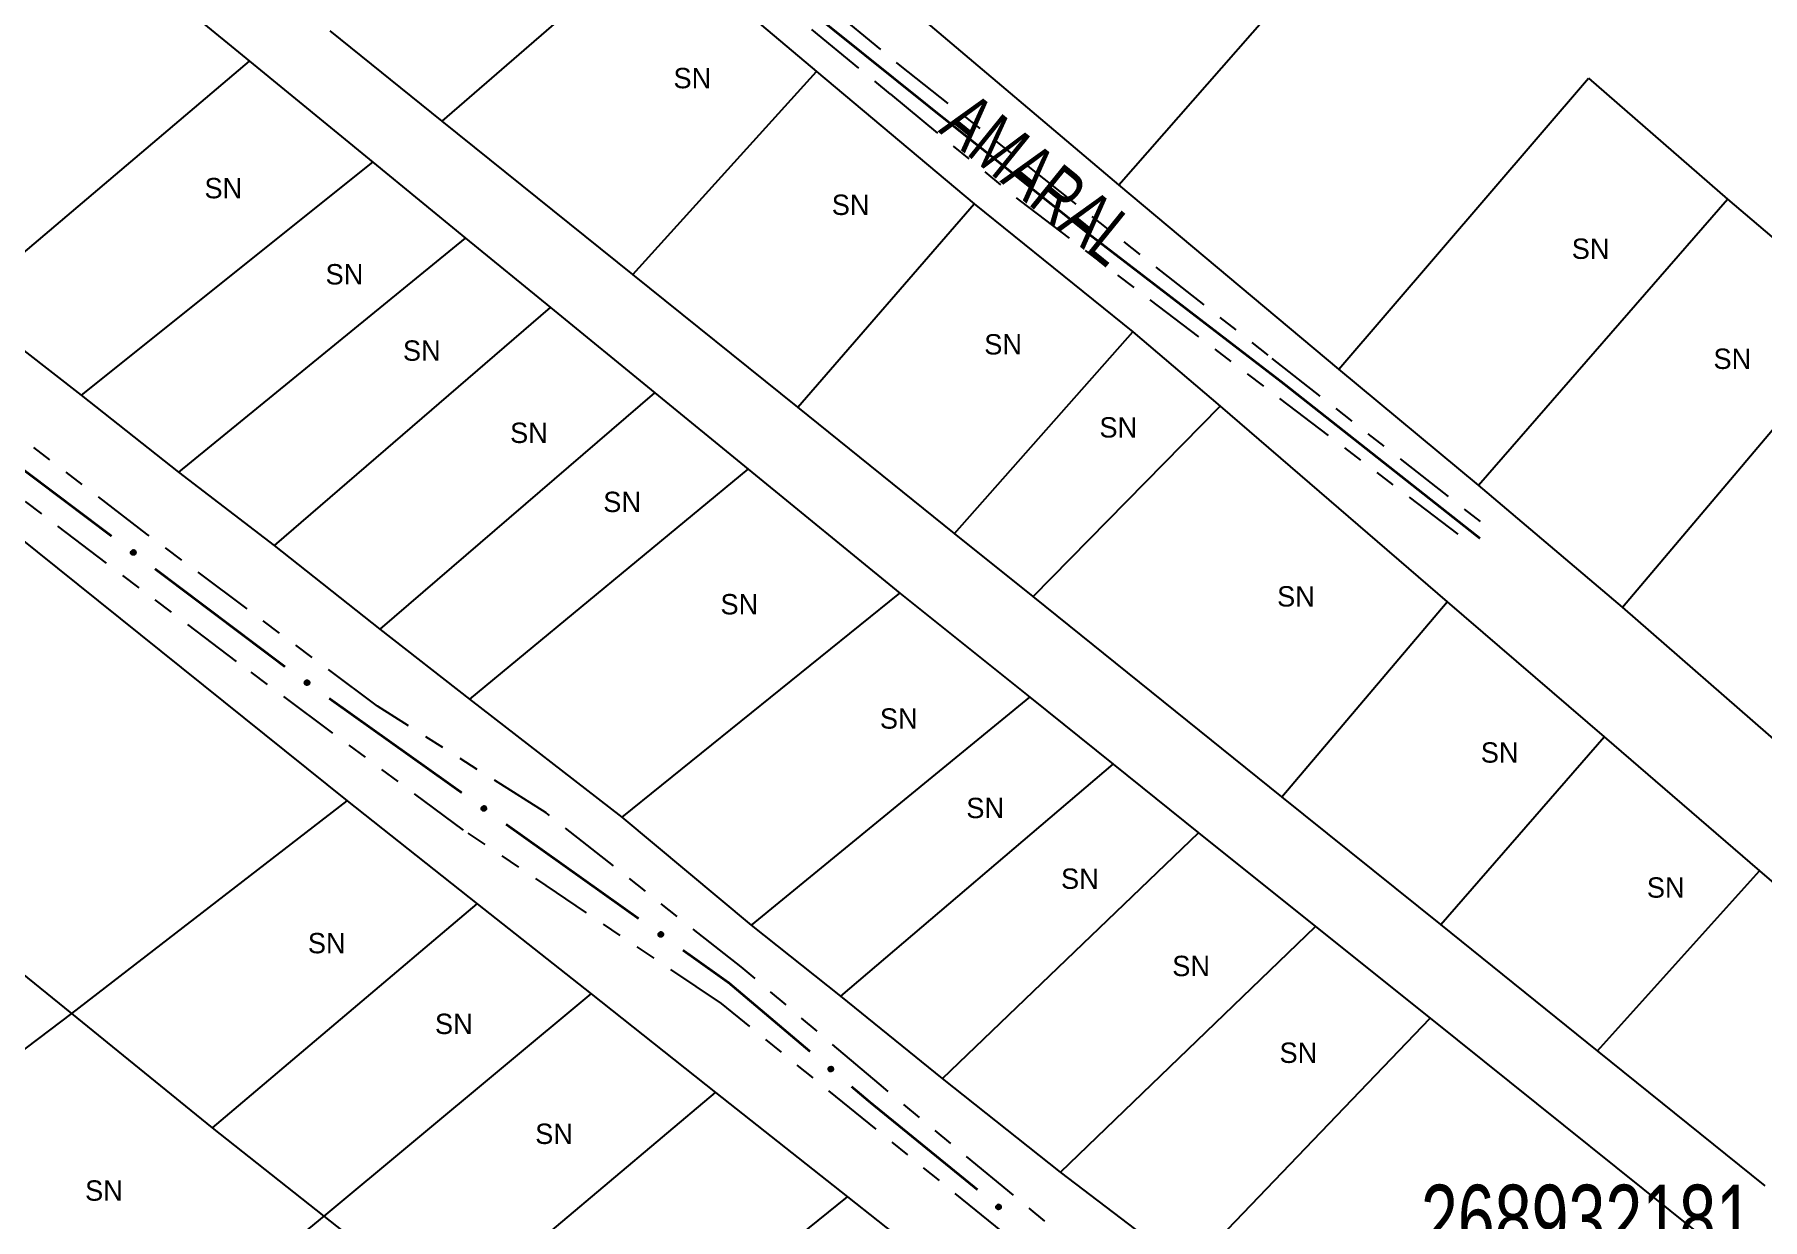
# Model space of a CAD drawing. Extents: x 207981 to 210201, y 4876477 to 4878908.
# Drawn here: x 208749.6 to 208877, y 4877224.8 to 4877312.1 of the extents above; entities that cross this region are included whole.
import ezdxf
from ezdxf.enums import TextEntityAlignment as Align

# ---------------------------------------------------------------- set-up
doc = ezdxf.new("R2010")
doc.units = 0
doc.header["$LTSCALE"] = 1.5
doc.header["$MEASUREMENT"] = 0
doc.linetypes.add('TRACO_25', pattern=[8, 3, -1, 1, -1, 1, -1])
for name, color, linetype in [('CD_MALHA_LOTES', 7, 'CONTINUOUS'), ('CD_TXT_QUADRA', 255, 'CONTINUOUS'), ('RU-QUADRA', 210, 'CONTINUOUS'), ('SV-EIXO-RUA-N-PAV', 6, 'CONTINUOUS'), ('SV-RUA-NAO-PAV', 7, 'CONTINUOUS'), ('SV-TXT-RUA-N-PAV', 7, 'CONTINUOUS'), ('Th_NmrPort', 1, 'CONTINUOUS')]:
    doc.layers.add(name, color=color, linetype=linetype)
doc.styles.add('ARIAL', font='ARIAL.SHX')

msp = doc.modelspace()

# ---------------------------------------------------------------- linework, layer by layer
at = {"layer": 'CD_MALHA_LOTES', "linetype": 'Continuous', "flags": 128}
for points in [[(208829.53, 4877301.02), (208864.37, 4877340.72)], [(208728.36, 4877340.42), (208765.44, 4877310.11)], [(208829.53, 4877301.02), (208792.5, 4877332.34)], [(208779.65, 4877305.7), (208795.4, 4877319.35)], [(208795.4, 4877319.35), (208807.24, 4877309.36)], [(208779.65, 4877305.7), (208771.38, 4877312.35)], [(208744.35, 4877292.27), (208765.44, 4877310.11)], [(208765.44, 4877310.11), (208774.52, 4877302.69)], [(208793.7, 4877294.4), (208807.24, 4877309.36)], [(208807.24, 4877309.36), (208818.86, 4877299.61)], [(208845.74, 4877287.43), (208864.14, 4877308.86)], [(208864.14, 4877308.86), (208874.39, 4877299.95)], [(208793.7, 4877294.4), (208779.65, 4877305.7)], [(208753.05, 4877285.52), (208774.52, 4877302.69)], [(208774.52, 4877302.69), (208781.37, 4877297.09)], [(208845.74, 4877287.43), (208829.53, 4877301.02)], [(208856.04, 4877278.88), (208874.39, 4877299.95)], [(208874.39, 4877299.95), (208881.74, 4877293.71)], [(208805.85, 4877284.62), (208818.86, 4877299.61)], [(208818.86, 4877299.61), (208830.55, 4877290.17)], [(208760.24, 4877279.83), (208781.37, 4877297.09)], [(208781.37, 4877297.09), (208787.63, 4877291.97)], [(208805.85, 4877284.62), (208793.7, 4877294.4)], [(208753.05, 4877285.52), (208744.35, 4877292.27)], [(208767.29, 4877274.43), (208787.63, 4877291.97)], [(208787.63, 4877291.97), (208795.31, 4877285.69)], [(208866.64, 4877269.88), (208884.59, 4877291.09)], [(208817.41, 4877275.32), (208830.55, 4877290.17)], [(208830.55, 4877290.17), (208837, 4877284.7)], [(208856.04, 4877278.88), (208845.74, 4877287.43)], [(208760.24, 4877279.83), (208753.05, 4877285.52)], [(208775.08, 4877268.28), (208795.31, 4877285.69)], [(208795.31, 4877285.69), (208802.2, 4877280.06)], [(208817.41, 4877275.32), (208805.85, 4877284.62)], [(208823.2, 4877270.67), (208837, 4877284.7)], [(208837, 4877284.7), (208853.73, 4877270.29)], [(208767.29, 4877274.43), (208760.24, 4877279.83)], [(208781.68, 4877263.11), (208802.2, 4877280.06)], [(208802.2, 4877280.06), (208813.39, 4877270.91)], [(208743.65, 4877278.89), (208772.63, 4877255.61)], [(208866.64, 4877269.88), (208856.04, 4877278.88)], [(208775.08, 4877268.28), (208767.29, 4877274.43)], [(208823.2, 4877270.67), (208817.41, 4877275.32)], [(208792.92, 4877254.42), (208813.39, 4877270.91)], [(208813.39, 4877270.91), (208822.97, 4877263.25)], [(208841.53, 4877255.92), (208823.2, 4877270.67)], [(208841.53, 4877255.92), (208853.73, 4877270.29)], [(208853.73, 4877270.29), (208865.3, 4877260.33)], [(208878.36, 4877259.68), (208866.64, 4877269.88)], [(208781.68, 4877263.11), (208775.08, 4877268.28)], [(208792.92, 4877254.42), (208781.68, 4877263.11)], [(208802.44, 4877246.47), (208822.97, 4877263.25)], [(208822.97, 4877263.25), (208829.11, 4877258.32)], [(208853.25, 4877246.5), (208865.3, 4877260.33)], [(208865.3, 4877260.33), (208876.76, 4877250.47)], [(208809.04, 4877241.22), (208829.11, 4877258.32)], [(208829.11, 4877258.32), (208835.4, 4877253.27)], [(208752.33, 4877239.94), (208772.63, 4877255.61)], [(208772.63, 4877255.61), (208782.22, 4877248.03)], [(208853.25, 4877246.5), (208841.53, 4877255.92)], [(208802.44, 4877246.47), (208792.92, 4877254.42)], [(208816.53, 4877235.15), (208835.4, 4877253.27)], [(208835.4, 4877253.27), (208844.03, 4877246.36)], [(208864.8, 4877237.21), (208876.76, 4877250.47)], [(208876.76, 4877250.47), (208888.38, 4877240.47)], [(208762.71, 4877231.53), (208782.22, 4877248.03)], [(208782.22, 4877248.03), (208790.62, 4877241.39)], [(208752.33, 4877239.94), (208743.5, 4877247.1)], [(208809.04, 4877241.22), (208802.44, 4877246.47)], [(208825.23, 4877228.26), (208844.03, 4877246.36)], [(208844.03, 4877246.36), (208852.46, 4877239.6)], [(208864.8, 4877237.21), (208853.25, 4877246.5)], [(208770.955, 4877225.025), (208790.62, 4877241.39)], [(208790.62, 4877241.39), (208799.79, 4877234.14)], [(208816.53, 4877235.15), (208809.04, 4877241.22)], [(208730.04, 4877223.07), (208752.33, 4877239.94)], [(208762.71, 4877231.53), (208752.33, 4877239.94)], [(208834.67, 4877221.06), (208852.46, 4877239.6)], [(208852.46, 4877239.6), (208875.99, 4877220.74)], [(208877.17, 4877227.26), (208864.8, 4877237.21)], [(208825.23, 4877228.26), (208816.53, 4877235.15)], [(208780.25, 4877217.68), (208799.79, 4877234.14)], [(208799.79, 4877234.14), (208809.52, 4877226.45)], [(208770.955, 4877225.025), (208762.71, 4877231.53)], [(208834.67, 4877221.06), (208825.23, 4877228.26)], [(208789.66, 4877210.43), (208809.52, 4877226.45)], [(208809.52, 4877226.45), (208818.46, 4877219.38)], [(208749.85, 4877207.69), (208770.955, 4877225.025)], [(208780.25, 4877217.68), (208770.955, 4877225.025)]]:
    msp.add_lwpolyline(points, dxfattribs=at)
at = {"layer": 'RU-QUADRA', "linetype": 'Continuous', "flags": 128}
for points in [[(208728.36, 4877340.42), (208765.44, 4877310.11), (208774.52, 4877302.69), (208781.37, 4877297.09), (208787.63, 4877291.97), (208795.31, 4877285.69), (208802.2, 4877280.06), (208813.39, 4877270.91), (208822.97, 4877263.25), (208829.11, 4877258.32), (208835.4, 4877253.27), (208844.03, 4877246.36), (208852.46, 4877239.6), (208875.99, 4877220.74), (208884.1, 4877214.24)], [(208976.91, 4877211.2), (208958.02, 4877192.13), (208951.82, 4877197.57), (208942.65, 4877205.14), (208933.11, 4877213.03), (208924.2, 4877220.51), (208915.25, 4877228.18), (208906.34, 4877235.97), (208896.98, 4877243.99), (208887.71, 4877251.66), (208878.36, 4877259.68), (208866.64, 4877269.88), (208856.04, 4877278.88), (208845.74, 4877287.43), (208829.53, 4877301.02), (208792.5, 4877332.34)], [(208795.4, 4877319.35), (208807.24, 4877309.36), (208818.86, 4877299.61), (208830.55, 4877290.17), (208837, 4877284.7), (208853.73, 4877270.29), (208865.3, 4877260.33), (208876.76, 4877250.47), (208888.38, 4877240.47)], [(208877.17, 4877227.26), (208864.8, 4877237.21), (208853.25, 4877246.5), (208841.53, 4877255.92), (208823.2, 4877270.67), (208817.41, 4877275.32), (208805.85, 4877284.62), (208793.7, 4877294.4), (208779.65, 4877305.7), (208771.38, 4877312.35)], [(208884.06, 4877181.77), (208875.78, 4877188.36), (208867.24, 4877195.15), (208859.21, 4877201.54), (208834.67, 4877221.06), (208825.23, 4877228.26), (208816.53, 4877235.15), (208809.04, 4877241.22), (208802.44, 4877246.47), (208792.92, 4877254.42), (208781.68, 4877263.11), (208775.08, 4877268.28), (208767.29, 4877274.43), (208760.24, 4877279.83), (208753.05, 4877285.52), (208744.35, 4877292.27)], [(208743.65, 4877278.89), (208772.63, 4877255.61), (208782.22, 4877248.03), (208790.62, 4877241.39), (208799.79, 4877234.14), (208809.52, 4877226.45), (208818.46, 4877219.38), (208827.06, 4877212.59), (208836.35, 4877205.24), (208845.74, 4877197.82), (208856.03, 4877189.69), (208865.67, 4877182.49), (208874.48, 4877175.58), (208884.99, 4877167.32), (208894.97, 4877159.48), (208912.03, 4877145.45), (208874.92, 4877108.85)]]:
    msp.add_lwpolyline(points, dxfattribs=at)
at = {"layer": 'SV-EIXO-RUA-N-PAV', "linetype": 'Continuous', "const_width": 0.18, "flags": 128}
msp.add_lwpolyline([(208700.927293, 4877413.489926), (208703.64617, 4877409.040854), (208705.870706, 4877404.097441), (208709.578266, 4877398.412515), (208714.76885, 4877392.72759), (208720.700946, 4877387.537006), (208729.351919, 4877379.627545), (208741.092526, 4877369.246377), (208751.720864, 4877361.089745), (208761.36052, 4877352.933113), (208768.961018, 4877346.13592), (208774.893114, 4877340.57458), (208783.173331, 4877333.283045), (208791.453549, 4877326.238681), (208801.587546, 4877317.958464), (208815.923445, 4877306.465028), (208827.231503, 4877297.443299), (208841.567401, 4877286.444204), (208856.15047, 4877274.950768)], dxfattribs=at)
at = {"layer": 'SV-EIXO-RUA-N-PAV', "const_width": 0.18}
for points in [[(208755.275415, 4877275.119931), (208745.688965, 4877282.337963)], [(208768.057347, 4877265.495888), (208758.470898, 4877272.71392)], [(208781.089381, 4877256.213507), (208771.311704, 4877263.170304)], [(208794.126284, 4877246.937777), (208784.348607, 4877253.894574)], [(208800.784241, 4877242.200655), (208797.38551, 4877244.618845)], [(208801.417212, 4877241.665644), (208800.784241, 4877242.200655)], [(208806.763329, 4877237.146902), (208801.417212, 4877241.665644)], [(208811.165409, 4877233.426096), (208809.818253, 4877234.564764)], [(208811.348529, 4877233.277087), (208811.165409, 4877233.426096)], [(208819.105015, 4877226.965437), (208811.348529, 4877233.277087)]]:
    msp.add_lwpolyline(points, dxfattribs=at)
at = {"layer": 'SV-EIXO-RUA-N-PAV'}
for points in [[(208756.921725, 4877273.742561), (208756.873396, 4877273.73505), (208756.830325, 4877273.738477), (208756.795224, 4877273.751675), (208756.767247, 4877273.771426), (208756.740901, 4877273.794855), (208756.71955, 4877273.824337), (208756.703101, 4877273.862308), (208756.695226, 4877273.910735), (208756.701637, 4877273.954627), (208756.712735, 4877273.989733), (208756.73165, 4877274.020091), (208756.754839, 4877274.045303), (208756.786197, 4877274.066469), (208756.82484, 4877274.082762), (208756.873727, 4877274.089502), (208756.91593, 4877274.085853), (208756.949546, 4877274.072196), (208756.979946, 4877274.052986), (208757.006557, 4877274.028744), (208757.027348, 4877273.999683), (208757.043683, 4877273.960746), (208757.049696, 4877273.912407), (208757.046537, 4877273.870273), (208757.033355, 4877273.836474), (208757.01377, 4877273.80697), (208756.990592, 4877273.78026), (208756.961849, 4877273.757564), (208756.921725, 4877273.742561)], [(208769.735345, 4877264.156779), (208769.687237, 4877264.147967), (208769.644089, 4877264.150231), (208769.608644, 4877264.162477), (208769.580145, 4877264.181466), (208769.553176, 4877264.204176), (208769.531038, 4877264.233072), (208769.513571, 4877264.270585), (208769.504393, 4877264.318782), (208769.509617, 4877264.362831), (208769.519764, 4877264.398223), (208769.537853, 4877264.42908), (208769.560354, 4877264.454909), (208769.591129, 4877264.476913), (208769.629318, 4877264.494243), (208769.678005, 4877264.502299), (208769.720292, 4877264.499789), (208769.754264, 4877264.487044), (208769.785171, 4877264.468662), (208769.812426, 4877264.445147), (208769.833994, 4877264.416657), (208769.851373, 4877264.378175), (208769.858688, 4877264.330015), (208769.856667, 4877264.287811), (208769.844402, 4877264.253669), (208769.825619, 4877264.223648), (208769.80317, 4877264.196322), (208769.77505, 4877264.172859), (208769.735345, 4877264.156779)], [(208782.772248, 4877254.88105), (208782.72414, 4877254.872238), (208782.680992, 4877254.874502), (208782.645547, 4877254.886748), (208782.617048, 4877254.905737), (208782.590079, 4877254.928447), (208782.567941, 4877254.957342), (208782.550474, 4877254.994856), (208782.541296, 4877255.043053), (208782.54652, 4877255.087102), (208782.556667, 4877255.122493), (208782.574756, 4877255.153351), (208782.597257, 4877255.17918), (208782.628032, 4877255.201183), (208782.666222, 4877255.218513), (208782.714909, 4877255.22657), (208782.757195, 4877255.22406), (208782.791168, 4877255.211315), (208782.822075, 4877255.192933), (208782.849329, 4877255.169417), (208782.870897, 4877255.140928), (208782.888276, 4877255.102446), (208782.895591, 4877255.054286), (208782.89357, 4877255.012082), (208782.881305, 4877254.97794), (208782.862523, 4877254.947919), (208782.840073, 4877254.920593), (208782.811953, 4877254.89713), (208782.772248, 4877254.88105)], [(208795.809152, 4877245.605321), (208795.761044, 4877245.596508), (208795.717895, 4877245.598772), (208795.682451, 4877245.611019), (208795.653951, 4877245.630007), (208795.626983, 4877245.652718), (208795.604845, 4877245.681613), (208795.587378, 4877245.719127), (208795.578199, 4877245.767323), (208795.583423, 4877245.811372), (208795.59357, 4877245.846764), (208795.611659, 4877245.877622), (208795.63416, 4877245.903451), (208795.664936, 4877245.925454), (208795.703125, 4877245.942784), (208795.751812, 4877245.95084), (208795.794098, 4877245.948331), (208795.828071, 4877245.935585), (208795.858978, 4877245.917203), (208795.886233, 4877245.893688), (208795.9078, 4877245.865198), (208795.92518, 4877245.826716), (208795.932495, 4877245.778557), (208795.930473, 4877245.736353), (208795.918208, 4877245.70221), (208795.899426, 4877245.672189), (208795.876977, 4877245.644863), (208795.848857, 4877245.6214), (208795.809152, 4877245.605321)], [(208808.329464, 4877235.679011), (208808.280789, 4877235.674233), (208808.237979, 4877235.68008), (208808.203676, 4877235.695233), (208808.176856, 4877235.716528), (208808.151871, 4877235.741404), (208808.132215, 4877235.772042), (208808.11793, 4877235.810879), (208808.112795, 4877235.859672), (208808.121667, 4877235.903134), (208808.134724, 4877235.937558), (208808.155319, 4877235.966803), (208808.179891, 4877235.99067), (208808.212391, 4877236.010036), (208808.25189, 4877236.024127), (208808.301079, 4877236.028104), (208808.34301, 4877236.022084), (208808.375804, 4877236.006555), (208808.405074, 4877235.985664), (208808.430277, 4877235.959962), (208808.449399, 4877235.929776), (208808.463515, 4877235.889982), (208808.466796, 4877235.84138), (208808.46127, 4877235.799491), (208808.446206, 4877235.766488), (208808.42499, 4877235.738134), (208808.400344, 4877235.712771), (208808.370369, 4877235.69173), (208808.329464, 4877235.679011)], [(208820.698278, 4877225.527037), (208820.649702, 4877225.521352), (208820.60679, 4877225.526398), (208820.57221, 4877225.540909), (208820.544997, 4877225.561699), (208820.519552, 4877225.586105), (208820.499327, 4877225.61637), (208820.48432, 4877225.654934), (208820.478275, 4877225.703623), (208820.486334, 4877225.747242), (208820.498747, 4877225.781905), (208820.518792, 4877225.811529), (208820.542914, 4877225.83585), (208820.575047, 4877225.855819), (208820.614276, 4877225.870646), (208820.663382, 4877225.87554), (208820.705418, 4877225.870303), (208820.738496, 4877225.85539), (208820.768151, 4877225.835049), (208820.793829, 4877225.809822), (208820.813511, 4877225.779998), (208820.828368, 4877225.740474), (208820.832556, 4877225.691942), (208820.827812, 4877225.649957), (208820.813367, 4877225.616678), (208820.792684, 4877225.587934), (208820.768516, 4877225.562115), (208820.738939, 4877225.540518), (208820.698278, 4877225.527037)]]:
    msp.add_lwpolyline(points, close=True, dxfattribs=at)
for points in [[(208756.961849, 4877273.757564), (208756.695226, 4877273.910735)], [(208756.990592, 4877273.78026), (208756.701637, 4877273.954627)], [(208756.972527, 4877273.77187), (208756.701828, 4877273.929572)], [(208756.921725, 4877273.742561), (208756.703101, 4877273.862308)], [(208756.942197, 4877273.752005), (208756.703111, 4877273.885905)], [(208756.998496, 4877273.795018), (208756.710087, 4877273.967763)], [(208757.01377, 4877273.80697), (208756.712735, 4877273.989733)], [(208756.895234, 4877273.73954), (208756.717487, 4877273.839211)], [(208756.873396, 4877273.73505), (208756.71955, 4877273.824337)], [(208757.021747, 4877273.823629), (208756.725169, 4877274.005942)], [(208757.033355, 4877273.836474), (208756.73165, 4877274.020091)], [(208756.848835, 4877273.736898), (208756.737891, 4877273.80506)], [(208756.830325, 4877273.738477), (208756.740901, 4877273.794855)], [(208757.037636, 4877273.856075), (208756.745957, 4877274.031283)], [(208757.046537, 4877273.870273), (208756.754839, 4877274.045303)], [(208757.046985, 4877273.893446), (208756.774928, 4877274.053879)], [(208757.049696, 4877273.912407), (208756.786197, 4877274.066469)], [(208757.042702, 4877273.937664), (208756.808258, 4877274.073193)], [(208757.043683, 4877273.960746), (208756.82484, 4877274.082762)], [(208757.029685, 4877273.981626), (208756.85576, 4877274.081837)], [(208757.027348, 4877273.999683), (208756.873727, 4877274.089502)], [(208757.013103, 4877274.016316), (208756.900248, 4877274.084209)], [(208757.006557, 4877274.028744), (208756.91593, 4877274.085853)], [(208769.77505, 4877264.172859), (208769.504393, 4877264.318782)], [(208769.80317, 4877264.196322), (208769.509617, 4877264.362831)], [(208769.785338, 4877264.187448), (208769.510484, 4877264.33779)], [(208769.755555, 4877264.166772), (208769.512944, 4877264.294173)], [(208769.735345, 4877264.156779), (208769.513571, 4877264.270585)], [(208769.810674, 4877264.211288), (208769.51771, 4877264.37619)], [(208769.825619, 4877264.223648), (208769.519764, 4877264.398223)], [(208769.708945, 4877264.153044), (208769.528575, 4877264.247884)], [(208769.687237, 4877264.147967), (208769.531038, 4877264.233072)], [(208769.833144, 4877264.240516), (208769.531756, 4877264.414761)], [(208769.844402, 4877264.253669), (208769.537853, 4877264.42908)], [(208769.662635, 4877264.149151), (208769.549892, 4877264.214296)], [(208769.848152, 4877264.273379), (208769.551853, 4877264.440654)], [(208769.644089, 4877264.150231), (208769.553176, 4877264.204176)], [(208769.856667, 4877264.287811), (208769.560354, 4877264.454909)], [(208769.85649, 4877264.310988), (208769.580203, 4877264.464024)], [(208769.858688, 4877264.330015), (208769.591129, 4877264.476913)], [(208769.851015, 4877264.355075), (208769.613001, 4877264.48423)], [(208769.851373, 4877264.378175), (208769.629318, 4877264.494243)], [(208769.836817, 4877264.39867), (208769.660252, 4877264.494152)], [(208769.833994, 4877264.416657), (208769.678005, 4877264.502299)], [(208769.819305, 4877264.4329), (208769.70466, 4877264.497723)], [(208769.812426, 4877264.445147), (208769.720292, 4877264.499789)], [(208782.893393, 4877255.035258), (208782.617107, 4877255.188295)], [(208782.895591, 4877255.054286), (208782.628032, 4877255.201183)], [(208782.887918, 4877255.079345), (208782.649904, 4877255.2085)], [(208782.888276, 4877255.102446), (208782.666222, 4877255.218513)], [(208782.87372, 4877255.12294), (208782.697155, 4877255.218422)], [(208782.870897, 4877255.140928), (208782.714909, 4877255.22657)], [(208782.856209, 4877255.157171), (208782.741563, 4877255.221994)], [(208782.849329, 4877255.169417), (208782.757195, 4877255.22406)], [(208782.811953, 4877254.89713), (208782.541296, 4877255.043053)], [(208782.840073, 4877254.920593), (208782.54652, 4877255.087102)], [(208782.822241, 4877254.911718), (208782.547387, 4877255.062061)], [(208782.792458, 4877254.891042), (208782.549847, 4877255.018444)], [(208782.772248, 4877254.88105), (208782.550474, 4877254.994856)], [(208782.847577, 4877254.935559), (208782.554613, 4877255.100461)], [(208782.862523, 4877254.947919), (208782.556667, 4877255.122493)], [(208782.745849, 4877254.877315), (208782.565478, 4877254.972155)], [(208782.72414, 4877254.872238), (208782.567941, 4877254.957342)], [(208782.870047, 4877254.964787), (208782.568659, 4877255.139032)], [(208782.881305, 4877254.97794), (208782.574756, 4877255.153351)], [(208782.699538, 4877254.873422), (208782.586795, 4877254.938566)], [(208782.885056, 4877254.997649), (208782.588756, 4877255.164925)], [(208782.680992, 4877254.874502), (208782.590079, 4877254.928447)], [(208782.89357, 4877255.012082), (208782.597257, 4877255.17918)], [(208795.848857, 4877245.6214), (208795.578199, 4877245.767323)], [(208795.876977, 4877245.644863), (208795.583423, 4877245.811372)], [(208795.859144, 4877245.635989), (208795.584291, 4877245.786331)], [(208795.829362, 4877245.615313), (208795.58675, 4877245.742715)], [(208795.809152, 4877245.605321), (208795.587378, 4877245.719127)], [(208795.88448, 4877245.659829), (208795.591516, 4877245.824731)], [(208795.899426, 4877245.672189), (208795.59357, 4877245.846764)], [(208795.782752, 4877245.601585), (208795.602381, 4877245.696426)], [(208795.761044, 4877245.596508), (208795.604845, 4877245.681613)], [(208795.90695, 4877245.689057), (208795.605562, 4877245.863303)], [(208795.918208, 4877245.70221), (208795.611659, 4877245.877622)], [(208795.736441, 4877245.597693), (208795.623699, 4877245.662837)], [(208795.921959, 4877245.72192), (208795.62566, 4877245.889195)], [(208795.717895, 4877245.598772), (208795.626983, 4877245.652718)], [(208795.930473, 4877245.736353), (208795.63416, 4877245.903451)], [(208795.930296, 4877245.759529), (208795.65401, 4877245.912565)], [(208795.932495, 4877245.778557), (208795.664936, 4877245.925454)], [(208795.924822, 4877245.803616), (208795.686807, 4877245.932771)], [(208795.92518, 4877245.826716), (208795.703125, 4877245.942784)], [(208795.910624, 4877245.847211), (208795.734059, 4877245.942693)], [(208795.9078, 4877245.865198), (208795.751812, 4877245.95084)], [(208795.893112, 4877245.881441), (208795.778466, 4877245.946265)], [(208795.886233, 4877245.893688), (208795.794098, 4877245.948331)], [(208808.370369, 4877235.69173), (208808.112795, 4877235.859672)], [(208808.329464, 4877235.679011), (208808.11793, 4877235.810879)], [(208808.350435, 4877235.687286), (208808.119269, 4877235.834437)], [(208808.381835, 4877235.705412), (208808.120447, 4877235.878107)], [(208808.400344, 4877235.712771), (208808.121667, 4877235.903134)], [(208808.409067, 4877235.727061), (208808.130844, 4877235.915773)], [(208808.302845, 4877235.677485), (208808.130993, 4877235.787008)], [(208808.280789, 4877235.674233), (208808.132215, 4877235.772042)], [(208808.42499, 4877235.738134), (208808.134724, 4877235.937558)], [(208808.433892, 4877235.754317), (208808.148051, 4877235.953041)], [(208808.256371, 4877235.677461), (208808.149441, 4877235.751762)], [(208808.237979, 4877235.68008), (208808.151871, 4877235.741404)], [(208808.446206, 4877235.766488), (208808.155319, 4877235.966803)], [(208808.451584, 4877235.785817), (208808.170234, 4877235.977172)], [(208808.46127, 4877235.799491), (208808.179891, 4877235.99067)], [(208808.463022, 4877235.822602), (208808.200431, 4877235.998101)], [(208808.466796, 4877235.84138), (208808.212391, 4877236.010036)], [(208808.461236, 4877235.866991), (208808.234796, 4877236.015507)], [(208808.463515, 4877235.889982), (208808.25189, 4877236.024127)], [(208808.450715, 4877235.911617), (208808.282709, 4877236.021462)], [(208808.449399, 4877235.929776), (208808.301079, 4877236.028104)], [(208808.436113, 4877235.947186), (208808.32726, 4877236.021326)], [(208808.430277, 4877235.959962), (208808.34301, 4877236.022084)], [(208820.738939, 4877225.540518), (208820.478275, 4877225.703623)], [(208820.698278, 4877225.527037), (208820.48432, 4877225.654934)], [(208820.719092, 4877225.535703), (208820.485219, 4877225.678513)], [(208820.750148, 4877225.554412), (208820.485582, 4877225.722198)], [(208820.768516, 4877225.562115), (208820.486334, 4877225.747242)], [(208820.776971, 4877225.576565), (208820.495273, 4877225.760051)], [(208820.671692, 4877225.525015), (208820.497826, 4877225.631311)], [(208820.792684, 4877225.587934), (208820.498747, 4877225.781905)], [(208820.649702, 4877225.521352), (208820.499327, 4877225.61637)], [(208820.801283, 4877225.60428), (208820.511782, 4877225.797634)], [(208820.625227, 4877225.524123), (208820.516929, 4877225.596415)], [(208820.813367, 4877225.616678), (208820.518792, 4877225.811529)], [(208820.60679, 4877225.526398), (208820.519552, 4877225.586105)], [(208820.818383, 4877225.636105), (208820.53351, 4877225.822174)], [(208820.827812, 4877225.649957), (208820.542914, 4877225.83585)], [(208820.829133, 4877225.673097), (208820.563311, 4877225.843663)], [(208820.832556, 4877225.691942), (208820.575047, 4877225.855819)], [(208820.826518, 4877225.717445), (208820.597346, 4877225.861708)], [(208820.828368, 4877225.740474), (208820.614276, 4877225.870646)], [(208820.815167, 4877225.761866), (208820.645139, 4877225.868556)], [(208820.813511, 4877225.779998), (208820.663382, 4877225.87554)], [(208820.799903, 4877225.797156), (208820.689685, 4877225.869251)], [(208820.793829, 4877225.809822), (208820.705418, 4877225.870303)]]:
    msp.add_lwpolyline(points, dxfattribs=at)
at = {"layer": 'SV-RUA-NAO-PAV', "linetype": 'TRACO_25'}
for points in [[(208696.331345, 4877412.16054, 5.735269), (208701.72462, 4877407.384722, 5.910181), (208704.8385, 4877402.246996, 6.035118), (208709.513964, 4877395.691812, 6.384942), (208738.046249, 4877370.430367, 7.709276), (208764.551019, 4877348.836316, 9.183535), (208780.10786, 4877334.708071, 9.183535), (208788.297339, 4877327.657602, 10.302501), (208812.684487, 4877307.677769, 10.302501), (208822.266697, 4877299.792737, 11.846034), (208854.745497, 4877275.088472, 12.368843)], [(208709.483594, 4877407.455701, 5.860206), (208707.849131, 4877405.578948, 6.085093), (208708.213376, 4877402.867701, 6.085093), (208712.457519, 4877397.16098, 6.21003), (208733.821317, 4877376.98822, 7.634314), (208755.714714, 4877359.897279, 8.259), (208779.194166, 4877337.809743, 9.658296), (208782.779661, 4877334.735986, 10.632806), (208789.942737, 4877329.067943, 10.632806), (208813.389658, 4877309.793281, 11.597076), (208840.802555, 4877288.223929, 12.094991), (208857.173699, 4877275.397612, 12.219469)], [(208993.680081, 4877221.691727, 12.169678), (208951.661851, 4877182.392467, 11.447702), (208941.436878, 4877172.637607, 11.447702), (208919.664079, 4877151.998783, 11.646869), (208915.867577, 4877152.748008, 11.646869), (208912.134182, 4877154.40001, 11.646869), (208904.738089, 4877159.909648, 11.646869), (208858.716961, 4877195.926045, 11.746451), (208811.85556, 4877234.761808, 11.671764), (208801.684345, 4877243.389761, 11.223641), (208787.301743, 4877254.733356, 11.223641), (208774.872844, 4877262.596537, 11.223641), (208757.878226, 4877275.279088, 11.223641), (208743.927421, 4877285.93243, 11.223641)], [(208737.673975, 4877209.159704, 10.626145), (208789.076615, 4877170.136172, 10.99958), (208838.395324, 4877131.309316, 10.825311), (208868.619591, 4877108.302544, 10.825311), (208871.173296, 4877106.73445, 10.850206), (208874.207241, 4877106.751326, 10.850206), (208899.383291, 4877129.170878, 11.049372), (208916.440956, 4877147.394609, 11.34812), (208916.368622, 4877149.047101, 11.422807), (208896.039788, 4877163.42211, 11.497494), (208848.892329, 4877201.151591, 11.572181), (208800.241126, 4877240.689153, 11.298328), (208781.214119, 4877253.465101, 11.298328), (208764.473152, 4877265.894001, 11.298328), (208746.717582, 4877279.337504, 11.298328)]]:
    msp.add_polyline3d(points, dxfattribs=at)

# ---------------------------------------------------------------- texts
at = {"layer": 'CD_TXT_QUADRA', "style": 'ARIAL', "width": 0.7}
msp.add_text('268932181', height=5, dxfattribs=at).set_placement((208851.79, 4877222.33))
at = {"layer": 'SV-TXT-RUA-N-PAV', "style": 'ARIAL', "width": 0.7}
msp.add_text('AMARAL', height=4, rotation=321, dxfattribs=at).set_placement((208816.147429, 4877304.955088))
at = {"layer": 'Th_NmrPort', "color": 1}
for p in [(208796.691164, 4877308.872982), (208762.118035, 4877300.764903), (208808.359083, 4877299.537846), (208862.905165, 4877296.301788), (208771.044612, 4877294.417775), (208819.599104, 4877289.257343), (208776.748035, 4877288.794903), (208873.355165, 4877288.191788), (208784.646323, 4877282.736339), (208828.089083, 4877283.137846), (208791.516323, 4877277.646339), (208800.156323, 4877270.106339), (208841.187657, 4877270.686276), (208811.906323, 4877261.686339), (208856.201092, 4877259.182218), (208818.277552, 4877255.094466), (208825.257552, 4877249.884466), (208868.443931, 4877249.232539), (208769.739156, 4877245.136578), (208833.457552, 4877243.454466), (208779.109156, 4877239.186578), (208841.36406, 4877237.058892), (208786.499156, 4877231.086578), (208753.318035, 4877226.904903)]:
    msp.add_text('SN', height=1.5, dxfattribs=at).set_placement(p, align=Align.MIDDLE_LEFT)

doc.saveas('drawing.dxf')
